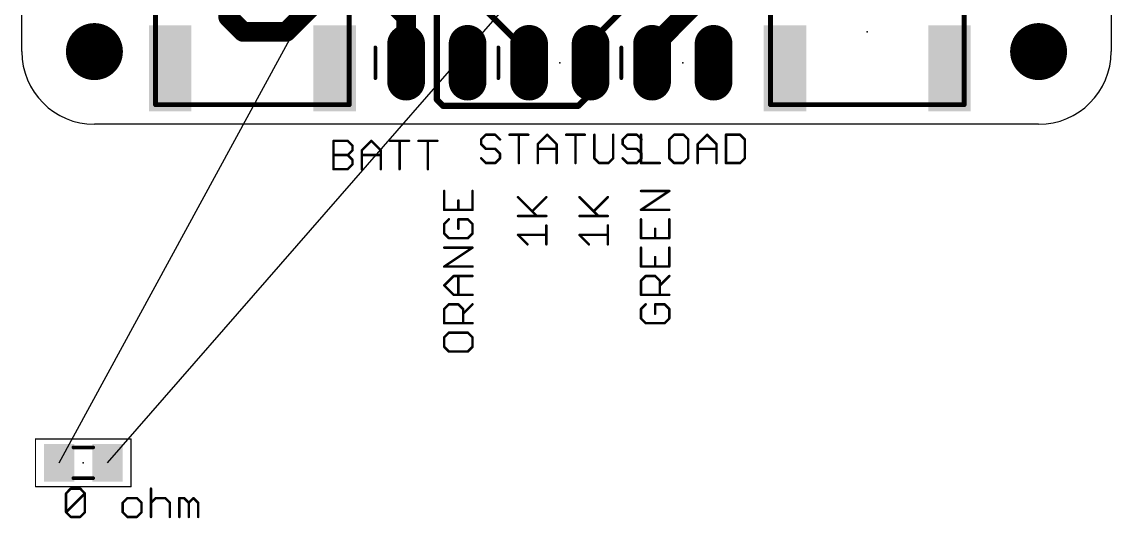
# Model space of a CAD drawing. Extents: x 0 to 46.4, y -16.3 to 38.5.
# Drawn here: x 0 to 45, y -16.26 to 4.23 of the extents above; entities that cross this region are included whole.
import ezdxf

# ---------------------------------------------------------------- set-up
doc = ezdxf.new("R2010")
doc.units = 0
for name, color, linetype in [('1', 12, 'CONTINUOUS'), ('17', 110, 'CONTINUOUS'), ('19', 53, 'CONTINUOUS'), ('20', 53, 'CONTINUOUS'), ('21', 40, 'CONTINUOUS'), ('23', 53, 'CONTINUOUS'), ('27', 253, 'CONTINUOUS'), ('29', 253, 'CONTINUOUS'), ('39', 12, 'CONTINUOUS'), ('51', 253, 'CONTINUOUS')]:
    doc.layers.add(name, color=color, linetype=linetype)

# ---------------------------------------------------------------- blocks, each defined once
blk = doc.blocks.new('RECT')
blk.add_solid([(-0.5, -0.5), (0.5, -0.5), (-0.5, 0.5), (0.5, 0.5)])
blk = doc.blocks.new('LONGP100')
at = {"const_width": 1}
blk.add_lwpolyline([(-0.5, 0), (0.5, 0)], dxfattribs=at)
at = {"const_width": 0.5}
for points in [[(-0.5, 0.25, 1), (-0.5, -0.25)], [(0.5, -0.25, 1), (0.5, 0.25)]]:
    blk.add_lwpolyline(points, format="xyb", dxfattribs=at)
blk = doc.blocks.new('ROUNDP')
at = {"const_width": 0.5}
blk.add_lwpolyline([(0, -0.25, 1), (0, 0.25, 1), (0, -0.25)], format="xyb", dxfattribs=at)

msp = doc.modelspace()

# ---------------------------------------------------------------- linework, layer by layer
at = {"layer": '1'}
for points, const_width in [([(8.525, 4.429), (8.525, 7.51)], 0.8128), ([(26.035, 3.175), (30.48, 7.62)], 0.8128), ([(23.495, 3.395), (26.035, 5.935)], 0.254), ([(10.922, 3.81), (12.192, 5.08)], 0.8128), ([(15.24, 5.08), (15.875, 4.445)], 0.8128), ([(17.145, 1.016), (17.145, 5.334)], 0.254), ([(18.542, 5.334), (20.955, 2.921)], 0.254), ([(8.525, 4.429), (9.144, 3.81)], 0.8128), ([(15.875, 4.445), (15.875, 2.54)], 0.8128), ([(9.144, 3.81), (10.922, 3.81)], 0.8128), ([(23.495, 2.54), (23.495, 3.395)], 0.254), ([(26.035, 2.54), (26.035, 3.175)], 0.8128), ([(20.955, 2.921), (20.955, 2.54)], 0.254), ([(23.495, 1.27), (23.495, 2.54)], 0.254), ([(22.987, 0.762), (23.495, 1.27)], 0.254), ([(17.145, 1.016), (17.399, 0.762)], 0.254), ([(17.399, 0.762), (22.987, 0.762)], 0.254)]:
    msp.add_lwpolyline(points, dxfattribs=dict(at, const_width=const_width))
for points, const_width in [([(8.6687, 4.5727, 1), (8.3813, 4.2853)], 0.4064), ([(8.3218, 4.429, 1), (8.7282, 4.429)], 0.4064), ([(15.7313, 4.3013, 1), (16.0187, 4.5887)], 0.4064), ([(9.144, 4.0132, 1), (9.144, 3.6068)], 0.4064), ([(9.0003, 3.6663, 1), (9.2877, 3.9537)], 0.4064), ([(10.7783, 3.9537, 1), (11.0657, 3.6663)], 0.4064), ([(10.922, 3.6068, 1), (10.922, 4.0132)], 0.4064), ([(23.5585, 3.395, 1), (23.4315, 3.395)], 0.127), ([(23.4501, 3.4399, 1), (23.5399, 3.3501)], 0.127), ([(26.2382, 3.175, 1), (25.8318, 3.175)], 0.4064), ([(25.8913, 3.3187, 1), (26.1787, 3.0313)], 0.4064), ([(15.6718, 2.54, 1), (16.0782, 2.54)], 0.4064), ([(21.0185, 2.921, 1), (20.8915, 2.921)], 0.127), ([(20.9101, 2.8761, 1), (20.9999, 2.9659)], 0.127), ([(25.8318, 2.54, 1), (26.2382, 2.54)], 0.4064), ([(20.8915, 2.54, 1), (21.0185, 2.54)], 0.127), ([(23.5585, 2.54, 1), (23.4315, 2.54)], 0.127), ([(23.4315, 2.54, 1), (23.5585, 2.54)], 0.127), ([(23.5399, 1.2251, 1), (23.4501, 1.3149)], 0.127), ([(17.1899, 1.0609, 1), (17.1001, 0.9711)], 0.127), ([(17.0815, 1.016, 1), (17.2085, 1.016)], 0.127), ([(23.4315, 1.27, 1), (23.5585, 1.27)], 0.127), ([(17.399, 0.8255, 1), (17.399, 0.6985)], 0.127), ([(17.3541, 0.7171, 1), (17.4439, 0.8069)], 0.127), ([(22.9421, 0.8069, 1), (23.0319, 0.7171)], 0.127), ([(22.987, 0.6985, 1), (22.987, 0.8255)], 0.127)]:
    msp.add_lwpolyline(points, format="xyb", dxfattribs=dict(at, const_width=const_width))
at = {"layer": '19'}
for p, q in [((1.54, -13.97), (23.876, 26.996)), ((3.54, -13.97), (20.955, 5.985))]:
    msp.add_line(p, q, dxfattribs=at)
at = {"layer": '20'}
for p, q in [((0, 3), (0, 35)), ((45, 35), (45, 3)), ((42, 0), (3, 0))]:
    msp.add_line(p, q, dxfattribs=at)
for centre in [(3, 3), (42, 3)]:
    msp.add_circle(centre, 1.1, dxfattribs=at)
for centre, start, end in [((3, 3), 180, 270), ((42, 3), 270, 0)]:
    msp.add_arc(centre, 3, start, end, dxfattribs=at)
at = {"layer": '21', "const_width": 0.127}
for points in [[(11.775, 0.81), (7.275, 0.81)], [(37.175, 0.81), (32.675, 0.81)]]:
    msp.add_lwpolyline(points, dxfattribs=at)
at = {"layer": '21', "const_width": 0.0635}
for points in [[(7.275, 0.8417, 1), (7.275, 0.7783)], [(11.775, 0.7783, 1), (11.775, 0.8417)], [(32.675, 0.8417, 1), (32.675, 0.7783)], [(37.175, 0.7783, 1), (37.175, 0.8417)]]:
    msp.add_lwpolyline(points, format="xyb", dxfattribs=at)
at = {"layer": '23'}
for p in [(9.525, 3.81), (34.925, 3.81), (17.145, 2.54), (22.225, 2.54), (27.305, 2.54), (2.54, -13.97)]:
    msp.add_point(p, dxfattribs=at)
at = {"layer": '27', "const_width": 0.1016}
for points in [[(19.1687, -0.4308), (18.9738, -0.6257)], [(19.5585, -0.4308), (19.1687, -0.4308)], [(19.7534, -0.6257), (19.5585, -0.4308)], [(20.1432, -0.4308), (20.9228, -0.4308)], [(20.533, -1.6002), (20.533, -0.4308)], [(21.3126, -0.8206), (21.7024, -0.4308)], [(21.7024, -0.4308), (22.0922, -0.8206)], [(22.482, -0.4308), (23.2616, -0.4308)], [(22.8718, -1.6002), (22.8718, -0.4308)], [(23.6514, -0.4308), (23.6514, -1.4053)], [(24.431, -1.4053), (24.431, -0.4308)], [(25.0157, -0.4308), (24.8208, -0.6257)], [(25.4055, -0.4308), (25.0157, -0.4308)], [(25.6004, -0.6257), (25.4055, -0.4308)], [(25.5778, -0.4308), (25.5778, -1.6002)], [(26.9421, -0.4308), (26.7472, -0.6257)], [(27.3319, -0.4308), (26.9421, -0.4308)], [(27.5268, -0.6257), (27.3319, -0.4308)], [(27.9166, -0.8206), (28.3064, -0.4308)], [(28.3064, -0.4308), (28.6962, -0.8206)], [(29.086, -0.4308), (29.086, -1.6002)], [(29.6707, -0.4308), (29.086, -0.4308)], [(29.8656, -0.6257), (29.6707, -0.4308)], [(12.8778, -1.8542), (12.8778, -0.6848)], [(12.8778, -0.6848), (13.4625, -0.6848)], [(13.4625, -0.6848), (13.6574, -0.8797)], [(13.6574, -0.8797), (13.6574, -1.0746)], [(14.0472, -1.0746), (14.437, -0.6848)], [(14.437, -0.6848), (14.8268, -1.0746)], [(15.2166, -0.6848), (15.9962, -0.6848)], [(15.6064, -1.8542), (15.6064, -0.6848)], [(16.386, -0.6848), (17.1656, -0.6848)], [(16.7758, -1.8542), (16.7758, -0.6848)], [(18.9738, -0.6257), (18.9738, -0.8206)], [(18.9738, -0.8206), (19.1687, -1.0155)], [(21.3126, -1.6002), (21.3126, -0.8206)], [(22.0922, -0.8206), (22.0922, -1.6002)], [(24.8208, -0.6257), (24.8208, -0.8206)], [(24.8208, -0.8206), (25.0157, -1.0155)], [(26.7472, -0.6257), (26.7472, -1.4053)], [(27.5268, -1.4053), (27.5268, -0.6257)], [(27.9166, -1.6002), (27.9166, -0.8206)], [(28.6962, -0.8206), (28.6962, -1.6002)], [(29.8656, -1.4053), (29.8656, -0.6257)], [(12.8778, -1.2695), (13.4625, -1.2695)], [(13.6574, -1.0746), (13.4625, -1.2695)], [(13.4625, -1.2695), (13.6574, -1.4644)], [(14.0472, -1.8542), (14.0472, -1.0746)], [(14.0472, -1.2695), (14.8268, -1.2695)], [(14.8268, -1.0746), (14.8268, -1.8542)], [(19.1687, -1.0155), (19.5585, -1.0155)], [(19.5585, -1.0155), (19.7534, -1.2104)], [(19.7534, -1.2104), (19.7534, -1.4053)], [(21.3126, -1.0155), (22.0922, -1.0155)], [(25.0157, -1.0155), (25.4055, -1.0155)], [(25.4055, -1.0155), (25.6004, -1.2104)], [(25.6004, -1.2104), (25.6004, -1.4053)], [(27.9166, -1.0155), (28.6962, -1.0155)], [(13.6574, -1.6593), (13.4625, -1.8542)], [(13.6574, -1.4644), (13.6574, -1.6593)], [(19.1687, -1.6002), (18.9738, -1.4053)], [(19.5585, -1.6002), (19.1687, -1.6002)], [(19.7534, -1.4053), (19.5585, -1.6002)], [(23.6514, -1.4053), (23.8463, -1.6002)], [(23.8463, -1.6002), (24.2361, -1.6002)], [(24.2361, -1.6002), (24.431, -1.4053)], [(25.0157, -1.6002), (24.8208, -1.4053)], [(25.4055, -1.6002), (25.0157, -1.6002)], [(25.6004, -1.4053), (25.4055, -1.6002)], [(25.5778, -1.6002), (26.3574, -1.6002)], [(26.7472, -1.4053), (26.9421, -1.6002)], [(26.9421, -1.6002), (27.3319, -1.6002)], [(27.3319, -1.6002), (27.5268, -1.4053)], [(29.086, -1.6002), (29.6707, -1.6002)], [(29.6707, -1.6002), (29.8656, -1.4053)], [(13.4625, -1.8542), (12.8778, -1.8542)], [(17.4488, -2.752), (17.4488, -3.5316)], [(18.0335, -3.5316), (18.0335, -3.1418)], [(18.6182, -3.5316), (18.6182, -2.752)], [(21.2764, -3.7856), (20.4968, -3.006)], [(21.0815, -3.5907), (21.6662, -3.006)], [(23.8164, -3.7856), (23.0368, -3.006)], [(23.6215, -3.5907), (24.2062, -3.006)], [(25.5768, -3.5316), (26.7462, -2.752)], [(26.7462, -2.752), (25.5768, -2.752)], [(17.4488, -3.5316), (18.6182, -3.5316)], [(26.7462, -3.5316), (25.5768, -3.5316)], [(17.6437, -3.9214), (17.4488, -4.1163)], [(18.4233, -3.9214), (18.0335, -3.9214)], [(18.0335, -3.9214), (18.0335, -4.3112)], [(18.6182, -4.1163), (18.4233, -3.9214)], [(20.4968, -3.7856), (21.6662, -3.7856)], [(23.0368, -3.7856), (24.2062, -3.7856)], [(25.5768, -3.9214), (25.5768, -4.701)], [(26.7462, -4.701), (26.7462, -3.9214)], [(17.4488, -4.1163), (17.4488, -4.5061)], [(17.4488, -4.5061), (17.6437, -4.701)], [(18.4233, -4.701), (18.6182, -4.5061)], [(18.6182, -4.5061), (18.6182, -4.1163)], [(21.6662, -4.955), (21.6662, -4.1754)], [(24.2062, -4.955), (24.2062, -4.1754)], [(26.1615, -4.701), (26.1615, -4.3112)], [(17.6437, -4.701), (18.4233, -4.701)], [(20.8866, -4.955), (20.4968, -4.5652)], [(20.4968, -4.5652), (21.6662, -4.5652)], [(23.4266, -4.955), (23.0368, -4.5652)], [(23.0368, -4.5652), (24.2062, -4.5652)], [(25.5768, -4.701), (26.7462, -4.701)], [(17.4488, -5.8704), (18.6182, -5.0908)], [(18.6182, -5.0908), (17.4488, -5.0908)], [(25.5768, -5.0908), (25.5768, -5.8704)], [(26.7462, -5.8704), (26.7462, -5.0908)], [(18.6182, -5.8704), (17.4488, -5.8704)], [(25.5768, -5.8704), (26.7462, -5.8704)], [(26.1615, -5.8704), (26.1615, -5.4806)], [(17.4488, -6.65), (17.8386, -6.2602)], [(17.8386, -6.2602), (18.6182, -6.2602)], [(18.0335, -7.0398), (18.0335, -6.2602)], [(25.5768, -6.4551), (25.7717, -6.2602)], [(25.7717, -6.2602), (26.1615, -6.2602)], [(26.1615, -6.2602), (26.3564, -6.4551)], [(26.3564, -6.65), (26.7462, -6.2602)], [(17.8386, -7.0398), (17.4488, -6.65)], [(25.5768, -7.0398), (25.5768, -6.4551)], [(26.3564, -6.4551), (26.3564, -7.0398)], [(18.6182, -7.0398), (17.8386, -7.0398)], [(26.7462, -7.0398), (25.5768, -7.0398)], [(17.4488, -7.6245), (17.6437, -7.4296)], [(17.4488, -8.2092), (17.4488, -7.6245)], [(17.6437, -7.4296), (18.0335, -7.4296)], [(18.0335, -7.4296), (18.2284, -7.6245)], [(18.2284, -7.8194), (18.6182, -7.4296)], [(18.2284, -7.6245), (18.2284, -8.2092)], [(25.7717, -7.4296), (25.5768, -7.6245)], [(25.5768, -7.6245), (25.5768, -8.0143)], [(26.5513, -7.4296), (26.1615, -7.4296)], [(26.1615, -7.4296), (26.1615, -7.8194)], [(26.7462, -7.6245), (26.5513, -7.4296)], [(26.7462, -8.0143), (26.7462, -7.6245)], [(25.5768, -8.0143), (25.7717, -8.2092)], [(26.5513, -8.2092), (26.7462, -8.0143)], [(18.6182, -8.2092), (17.4488, -8.2092)], [(17.6437, -8.599), (17.4488, -8.7939)], [(18.4233, -8.599), (17.6437, -8.599)], [(18.6182, -8.7939), (18.4233, -8.599)], [(25.7717, -8.2092), (26.5513, -8.2092)], [(17.4488, -8.7939), (17.4488, -9.1837)], [(18.6182, -9.1837), (18.6182, -8.7939)], [(17.4488, -9.1837), (17.6437, -9.3786)], [(17.6437, -9.3786), (18.4233, -9.3786)], [(18.4233, -9.3786), (18.6182, -9.1837)], [(1.8288, -15.2307), (2.0237, -15.0358)], [(1.8288, -16.0103), (1.8288, -15.2307)], [(1.8288, -16.0103), (2.6084, -15.2307)], [(2.0237, -15.0358), (2.4135, -15.0358)], [(2.4135, -15.0358), (2.6084, -15.2307)], [(2.6084, -15.2307), (2.6084, -16.0103)], [(5.337, -15.0358), (5.337, -16.2052)], [(4.3625, -15.4256), (4.1676, -15.6205)], [(4.1676, -15.6205), (4.1676, -16.0103)], [(4.7523, -15.4256), (4.3625, -15.4256)], [(4.9472, -15.6205), (4.7523, -15.4256)], [(4.9472, -16.0103), (4.9472, -15.6205)], [(5.337, -15.6205), (5.5319, -15.4256)], [(5.5319, -15.4256), (5.9217, -15.4256)], [(5.9217, -15.4256), (6.1166, -15.6205)], [(6.1166, -15.6205), (6.1166, -16.2052)], [(6.5064, -16.2052), (6.5064, -15.4256)], [(6.5064, -15.4256), (6.7013, -15.4256)], [(6.7013, -15.4256), (6.8962, -15.6205)], [(6.8962, -15.6205), (7.0911, -15.4256)], [(6.8962, -15.6205), (6.8962, -16.2052)], [(7.0911, -15.4256), (7.286, -15.6205)], [(7.286, -15.6205), (7.286, -16.2052)], [(2.0237, -16.2052), (1.8288, -16.0103)], [(2.4135, -16.2052), (2.0237, -16.2052)], [(2.6084, -16.0103), (2.4135, -16.2052)], [(4.1676, -16.0103), (4.3625, -16.2052)], [(4.3625, -16.2052), (4.7523, -16.2052)], [(4.7523, -16.2052), (4.9472, -16.0103)]]:
    msp.add_lwpolyline(points, dxfattribs=at)
at = {"layer": '27', "const_width": 0.0508}
for points in [[(19.1687, -0.4054, 1), (19.1687, -0.4562)], [(19.1867, -0.4488, 1), (19.1507, -0.4128)], [(19.5765, -0.4128, 1), (19.5405, -0.4488)], [(19.5585, -0.4562, 1), (19.5585, -0.4054)], [(20.1432, -0.4054, 1), (20.1432, -0.4562)], [(20.5584, -0.4308, 1), (20.5076, -0.4308)], [(20.9228, -0.4562, 1), (20.9228, -0.4054)], [(21.7204, -0.4128, 1), (21.6844, -0.4488)], [(21.7204, -0.4488, 1), (21.6844, -0.4128)], [(22.482, -0.4054, 1), (22.482, -0.4562)], [(22.8972, -0.4308, 1), (22.8464, -0.4308)], [(23.2616, -0.4562, 1), (23.2616, -0.4054)], [(23.6768, -0.4308, 1), (23.626, -0.4308)], [(24.4564, -0.4308, 1), (24.4056, -0.4308)], [(25.0157, -0.4054, 1), (25.0157, -0.4562)], [(25.0336, -0.4488, 1), (24.9977, -0.4128)], [(25.4234, -0.4128, 1), (25.3875, -0.4488)], [(25.4055, -0.4562, 1), (25.4055, -0.4054)], [(25.6032, -0.4308, 1), (25.5524, -0.4308)], [(26.9421, -0.4054, 1), (26.9421, -0.4562)], [(26.9601, -0.4488, 1), (26.9241, -0.4128)], [(27.3499, -0.4128, 1), (27.3139, -0.4488)], [(27.3319, -0.4562, 1), (27.3319, -0.4054)], [(28.3244, -0.4128, 1), (28.2884, -0.4488)], [(28.3244, -0.4488, 1), (28.2884, -0.4128)], [(29.1114, -0.4308, 1), (29.0606, -0.4308)], [(29.086, -0.4054, 1), (29.086, -0.4562)], [(29.6886, -0.4128, 1), (29.6527, -0.4488)], [(29.6707, -0.4562, 1), (29.6707, -0.4054)], [(12.9032, -0.6848, 1), (12.8524, -0.6848)], [(12.8778, -0.6594, 1), (12.8778, -0.7102)], [(13.4805, -0.6668, 1), (13.4445, -0.7028)], [(13.4625, -0.7102, 1), (13.4625, -0.6594)], [(13.6828, -0.8797, 1), (13.632, -0.8797)], [(13.6394, -0.8977, 1), (13.6754, -0.8617)], [(14.455, -0.6668, 1), (14.419, -0.7028)], [(14.455, -0.7028, 1), (14.419, -0.6668)], [(15.2166, -0.6594, 1), (15.2166, -0.7102)], [(15.6318, -0.6848, 1), (15.581, -0.6848)], [(15.9962, -0.7102, 1), (15.9962, -0.6594)], [(16.386, -0.6594, 1), (16.386, -0.7102)], [(16.8012, -0.6848, 1), (16.7504, -0.6848)], [(17.1656, -0.7102, 1), (17.1656, -0.6594)], [(18.9558, -0.6077, 1), (18.9918, -0.6437)], [(18.9918, -0.8026, 1), (18.9558, -0.8386)], [(18.9992, -0.6257, 1), (18.9484, -0.6257)], [(18.9484, -0.8206, 1), (18.9992, -0.8206)], [(19.7354, -0.6437, 1), (19.7714, -0.6077)], [(21.2946, -0.8026, 1), (21.3306, -0.8386)], [(21.338, -0.8206, 1), (21.2872, -0.8206)], [(22.1176, -0.8206, 1), (22.0668, -0.8206)], [(22.0742, -0.8386, 1), (22.1102, -0.8026)], [(24.8028, -0.6077, 1), (24.8387, -0.6437)], [(24.8387, -0.8026, 1), (24.8028, -0.8386)], [(24.8462, -0.6257, 1), (24.7954, -0.6257)], [(24.7954, -0.8206, 1), (24.8462, -0.8206)], [(25.5824, -0.6437, 1), (25.6183, -0.6077)], [(26.7292, -0.6077, 1), (26.7652, -0.6437)], [(26.7726, -0.6257, 1), (26.7218, -0.6257)], [(27.5522, -0.6257, 1), (27.5014, -0.6257)], [(27.5088, -0.6437, 1), (27.5448, -0.6077)], [(27.8986, -0.8026, 1), (27.9346, -0.8386)], [(27.942, -0.8206, 1), (27.8912, -0.8206)], [(28.7216, -0.8206, 1), (28.6708, -0.8206)], [(28.6782, -0.8386, 1), (28.7142, -0.8026)], [(29.891, -0.6257, 1), (29.8402, -0.6257)], [(29.8476, -0.6437, 1), (29.8835, -0.6077)], [(12.8778, -1.2441, 1), (12.8778, -1.2949)], [(13.4805, -1.2515, 1), (13.4445, -1.2875)], [(13.4445, -1.2515, 1), (13.4805, -1.2875)], [(13.4625, -1.2949, 1), (13.4625, -1.2441)], [(13.632, -1.0746, 1), (13.6828, -1.0746)], [(13.6754, -1.0926, 1), (13.6394, -1.0566)], [(14.0292, -1.0566, 1), (14.0652, -1.0926)], [(14.0726, -1.0746, 1), (14.0218, -1.0746)], [(14.0472, -1.2441, 1), (14.0472, -1.2949)], [(14.8522, -1.0746, 1), (14.8014, -1.0746)], [(14.8088, -1.0926, 1), (14.8448, -1.0566)], [(14.8268, -1.2949, 1), (14.8268, -1.2441)], [(19.1687, -0.9901, 1), (19.1687, -1.0409)], [(19.1507, -1.0335, 1), (19.1867, -0.9975)], [(19.5765, -0.9975, 1), (19.5405, -1.0335)], [(19.5585, -1.0409, 1), (19.5585, -0.9901)], [(19.7788, -1.2104, 1), (19.728, -1.2104)], [(19.7354, -1.2284, 1), (19.7714, -1.1924)], [(21.3126, -0.9901, 1), (21.3126, -1.0409)], [(22.0922, -1.0409, 1), (22.0922, -0.9901)], [(25.0157, -0.9901, 1), (25.0157, -1.0409)], [(24.9977, -1.0335, 1), (25.0336, -0.9975)], [(25.4234, -0.9975, 1), (25.3875, -1.0335)], [(25.4055, -1.0409, 1), (25.4055, -0.9901)], [(25.6258, -1.2104, 1), (25.575, -1.2104)], [(25.5824, -1.2284, 1), (25.6183, -1.1924)], [(27.9166, -0.9901, 1), (27.9166, -1.0409)], [(28.6962, -1.0409, 1), (28.6962, -0.9901)], [(13.6828, -1.4644, 1), (13.632, -1.4644)], [(13.632, -1.6593, 1), (13.6828, -1.6593)], [(13.6394, -1.4824, 1), (13.6754, -1.4464)], [(13.6754, -1.6773, 1), (13.6394, -1.6413)], [(18.9918, -1.3873, 1), (18.9558, -1.4233)], [(19.1687, -1.5748, 1), (19.1687, -1.6256)], [(19.1507, -1.6182, 1), (19.1867, -1.5822)], [(19.5405, -1.5822, 1), (19.5765, -1.6182)], [(19.5585, -1.6256, 1), (19.5585, -1.5748)], [(19.728, -1.4053, 1), (19.7788, -1.4053)], [(19.7714, -1.4233, 1), (19.7354, -1.3873)], [(20.5076, -1.6002, 1), (20.5584, -1.6002)], [(21.2872, -1.6002, 1), (21.338, -1.6002)], [(22.0668, -1.6002, 1), (22.1176, -1.6002)], [(22.8464, -1.6002, 1), (22.8972, -1.6002)], [(23.6693, -1.3873, 1), (23.6334, -1.4233)], [(23.626, -1.4053, 1), (23.6768, -1.4053)], [(23.8463, -1.5748, 1), (23.8463, -1.6256)], [(23.8283, -1.6182, 1), (23.8642, -1.5822)], [(24.2181, -1.5822, 1), (24.254, -1.6182)], [(24.2361, -1.6256, 1), (24.2361, -1.5748)], [(24.4056, -1.4053, 1), (24.4564, -1.4053)], [(24.4489, -1.4233, 1), (24.413, -1.3873)], [(24.8387, -1.3873, 1), (24.8028, -1.4233)], [(25.0157, -1.5748, 1), (25.0157, -1.6256)], [(24.9977, -1.6182, 1), (25.0336, -1.5822)], [(25.3875, -1.5822, 1), (25.4234, -1.6182)], [(25.4055, -1.6256, 1), (25.4055, -1.5748)], [(25.5778, -1.5748, 1), (25.5778, -1.6256)], [(25.5524, -1.6002, 1), (25.6032, -1.6002)], [(25.575, -1.4053, 1), (25.6258, -1.4053)], [(25.6183, -1.4233, 1), (25.5824, -1.3873)], [(26.3574, -1.6256, 1), (26.3574, -1.5748)], [(26.7652, -1.3873, 1), (26.7292, -1.4233)], [(26.7218, -1.4053, 1), (26.7726, -1.4053)], [(26.9421, -1.5748, 1), (26.9421, -1.6256)], [(26.9241, -1.6182, 1), (26.9601, -1.5822)], [(27.3139, -1.5822, 1), (27.3499, -1.6182)], [(27.3319, -1.6256, 1), (27.3319, -1.5748)], [(27.5014, -1.4053, 1), (27.5522, -1.4053)], [(27.5448, -1.4233, 1), (27.5088, -1.3873)], [(27.8912, -1.6002, 1), (27.942, -1.6002)], [(28.6708, -1.6002, 1), (28.7216, -1.6002)], [(29.086, -1.5748, 1), (29.086, -1.6256)], [(29.0606, -1.6002, 1), (29.1114, -1.6002)], [(29.6527, -1.5822, 1), (29.6886, -1.6182)], [(29.6707, -1.6256, 1), (29.6707, -1.5748)], [(29.8402, -1.4053, 1), (29.891, -1.4053)], [(29.8835, -1.4233, 1), (29.8476, -1.3873)], [(12.8778, -1.8288, 1), (12.8778, -1.8796)], [(12.8524, -1.8542, 1), (12.9032, -1.8542)], [(13.4445, -1.8362, 1), (13.4805, -1.8722)], [(13.4625, -1.8796, 1), (13.4625, -1.8288)], [(14.0218, -1.8542, 1), (14.0726, -1.8542)], [(14.8014, -1.8542, 1), (14.8522, -1.8542)], [(15.581, -1.8542, 1), (15.6318, -1.8542)], [(16.7504, -1.8542, 1), (16.8012, -1.8542)], [(17.4742, -2.752, 1), (17.4234, -2.752)], [(18.0589, -3.1418, 1), (18.0081, -3.1418)], [(18.6436, -2.752, 1), (18.5928, -2.752)], [(20.5148, -2.988, 1), (20.4788, -3.024)], [(21.6842, -3.024, 1), (21.6482, -2.988)], [(23.0548, -2.988, 1), (23.0188, -3.024)], [(24.2242, -3.024, 1), (24.1882, -2.988)], [(25.5768, -2.7266, 1), (25.5768, -2.7774)], [(26.7603, -2.7731, 1), (26.7321, -2.7309)], [(26.7462, -2.7774, 1), (26.7462, -2.7266)], [(17.4488, -3.5062, 1), (17.4488, -3.557)], [(17.4234, -3.5316, 1), (17.4742, -3.5316)], [(18.0081, -3.5316, 1), (18.0589, -3.5316)], [(18.5928, -3.5316, 1), (18.6436, -3.5316)], [(18.6182, -3.557, 1), (18.6182, -3.5062)], [(21.0635, -3.5727, 1), (21.0995, -3.6087)], [(23.6035, -3.5727, 1), (23.6395, -3.6087)], [(25.5768, -3.5062, 1), (25.5768, -3.557)], [(25.5627, -3.5105, 1), (25.5909, -3.5527)], [(26.7462, -3.557, 1), (26.7462, -3.5062)], [(17.6617, -3.9394, 1), (17.6257, -3.9035)], [(18.0335, -3.896, 1), (18.0335, -3.9468)], [(18.0589, -3.9214, 1), (18.0081, -3.9214)], [(18.4413, -3.9035, 1), (18.4053, -3.9394)], [(18.4233, -3.9468, 1), (18.4233, -3.896)], [(20.4968, -3.7602, 1), (20.4968, -3.811)], [(21.2584, -3.8036, 1), (21.2944, -3.7676)], [(21.6662, -3.811, 1), (21.6662, -3.7602)], [(23.0368, -3.7602, 1), (23.0368, -3.811)], [(23.7984, -3.8036, 1), (23.8344, -3.7676)], [(24.2062, -3.811, 1), (24.2062, -3.7602)], [(25.6022, -3.9214, 1), (25.5514, -3.9214)], [(26.7716, -3.9214, 1), (26.7208, -3.9214)], [(17.4742, -4.1163, 1), (17.4234, -4.1163)], [(17.4308, -4.0984, 1), (17.4668, -4.1343)], [(17.4668, -4.4882, 1), (17.4308, -4.5241)], [(17.4234, -4.5061, 1), (17.4742, -4.5061)], [(18.0081, -4.3112, 1), (18.0589, -4.3112)], [(18.6436, -4.1163, 1), (18.5928, -4.1163)], [(18.5928, -4.5061, 1), (18.6436, -4.5061)], [(18.6002, -4.1343, 1), (18.6362, -4.0984)], [(18.6362, -4.5241, 1), (18.6002, -4.4882)], [(21.6916, -4.1754, 1), (21.6408, -4.1754)], [(24.2316, -4.1754, 1), (24.1808, -4.1754)], [(26.1869, -4.3112, 1), (26.1361, -4.3112)], [(17.6437, -4.6756, 1), (17.6437, -4.7264)], [(17.6257, -4.719, 1), (17.6617, -4.683)], [(18.4053, -4.683, 1), (18.4413, -4.719)], [(18.4233, -4.7264, 1), (18.4233, -4.6756)], [(20.5148, -4.5472, 1), (20.4788, -4.5832)], [(20.4968, -4.5398, 1), (20.4968, -4.5906)], [(20.8686, -4.973, 1), (20.9046, -4.937)], [(21.6408, -4.955, 1), (21.6916, -4.955)], [(21.6662, -4.5906, 1), (21.6662, -4.5398)], [(23.0548, -4.5472, 1), (23.0188, -4.5832)], [(23.0368, -4.5398, 1), (23.0368, -4.5906)], [(23.4086, -4.973, 1), (23.4446, -4.937)], [(24.1808, -4.955, 1), (24.2316, -4.955)], [(24.2062, -4.5906, 1), (24.2062, -4.5398)], [(25.5768, -4.6756, 1), (25.5768, -4.7264)], [(25.5514, -4.701, 1), (25.6022, -4.701)], [(26.1361, -4.701, 1), (26.1869, -4.701)], [(26.7208, -4.701, 1), (26.7716, -4.701)], [(26.7462, -4.7264, 1), (26.7462, -4.6756)], [(17.4488, -5.0654, 1), (17.4488, -5.1162)], [(18.6323, -5.1119, 1), (18.6041, -5.0697)], [(18.6182, -5.1162, 1), (18.6182, -5.0654)], [(25.6022, -5.0908, 1), (25.5514, -5.0908)], [(26.7716, -5.0908, 1), (26.7208, -5.0908)], [(17.4488, -5.845, 1), (17.4488, -5.8958)], [(17.4347, -5.8493, 1), (17.4629, -5.8915)], [(18.6182, -5.8958, 1), (18.6182, -5.845)], [(25.5768, -5.845, 1), (25.5768, -5.8958)], [(25.5514, -5.8704, 1), (25.6022, -5.8704)], [(26.1869, -5.4806, 1), (26.1361, -5.4806)], [(26.1361, -5.8704, 1), (26.1869, -5.8704)], [(26.7208, -5.8704, 1), (26.7716, -5.8704)], [(26.7462, -5.8958, 1), (26.7462, -5.845)], [(17.8386, -6.2348, 1), (17.8386, -6.2856)], [(17.8566, -6.2782, 1), (17.8206, -6.2422)], [(18.0589, -6.2602, 1), (18.0081, -6.2602)], [(18.6182, -6.2856, 1), (18.6182, -6.2348)], [(25.7717, -6.2348, 1), (25.7717, -6.2856)], [(25.7897, -6.2782, 1), (25.7537, -6.2422)], [(26.1795, -6.2422, 1), (26.1435, -6.2782)], [(26.1615, -6.2856, 1), (26.1615, -6.2348)], [(26.7642, -6.2782, 1), (26.7282, -6.2422)], [(17.4668, -6.632, 1), (17.4308, -6.668)], [(17.4308, -6.632, 1), (17.4668, -6.668)], [(25.5588, -6.4371, 1), (25.5948, -6.4731)], [(25.6022, -6.4551, 1), (25.5514, -6.4551)], [(26.3384, -6.632, 1), (26.3744, -6.668)], [(26.3818, -6.4551, 1), (26.331, -6.4551)], [(26.3384, -6.4731, 1), (26.3744, -6.4371)], [(17.8386, -7.0144, 1), (17.8386, -7.0652)], [(17.8206, -7.0578, 1), (17.8566, -7.0218)], [(18.0081, -7.0398, 1), (18.0589, -7.0398)], [(18.6182, -7.0652, 1), (18.6182, -7.0144)], [(25.5768, -7.0144, 1), (25.5768, -7.0652)], [(25.5514, -7.0398, 1), (25.6022, -7.0398)], [(26.331, -7.0398, 1), (26.3818, -7.0398)], [(26.7462, -7.0652, 1), (26.7462, -7.0144)], [(17.4308, -7.6065, 1), (17.4668, -7.6425)], [(17.4742, -7.6245, 1), (17.4234, -7.6245)], [(17.6437, -7.4042, 1), (17.6437, -7.455)], [(17.6617, -7.4476, 1), (17.6257, -7.4116)], [(18.0515, -7.4116, 1), (18.0155, -7.4476)], [(18.0335, -7.455, 1), (18.0335, -7.4042)], [(18.2538, -7.6245, 1), (18.203, -7.6245)], [(18.2104, -7.6425, 1), (18.2464, -7.6065)], [(18.6362, -7.4476, 1), (18.6002, -7.4116)], [(25.5588, -7.6065, 1), (25.5948, -7.6425)], [(25.6022, -7.6245, 1), (25.5514, -7.6245)], [(25.7897, -7.4476, 1), (25.7537, -7.4116)], [(26.1615, -7.4042, 1), (26.1615, -7.455)], [(26.1869, -7.4296, 1), (26.1361, -7.4296)], [(26.5693, -7.4116, 1), (26.5333, -7.4476)], [(26.5513, -7.455, 1), (26.5513, -7.4042)], [(26.7716, -7.6245, 1), (26.7208, -7.6245)], [(26.7282, -7.6425, 1), (26.7642, -7.6065)], [(18.2104, -7.8014, 1), (18.2464, -7.8374)], [(25.5948, -7.9963, 1), (25.5588, -8.0323)], [(25.5514, -8.0143, 1), (25.6022, -8.0143)], [(26.1361, -7.8194, 1), (26.1869, -7.8194)], [(26.7208, -8.0143, 1), (26.7716, -8.0143)], [(26.7642, -8.0323, 1), (26.7282, -7.9963)], [(17.4488, -8.1838, 1), (17.4488, -8.2346)], [(17.4234, -8.2092, 1), (17.4742, -8.2092)], [(17.6437, -8.5736, 1), (17.6437, -8.6244)], [(17.6617, -8.617, 1), (17.6257, -8.581)], [(18.203, -8.2092, 1), (18.2538, -8.2092)], [(18.4413, -8.581, 1), (18.4053, -8.617)], [(18.4233, -8.6244, 1), (18.4233, -8.5736)], [(18.6182, -8.2346, 1), (18.6182, -8.1838)], [(25.7717, -8.1838, 1), (25.7717, -8.2346)], [(25.7537, -8.2272, 1), (25.7897, -8.1912)], [(26.5333, -8.1912, 1), (26.5693, -8.2272)], [(26.5513, -8.2346, 1), (26.5513, -8.1838)], [(17.4308, -8.7759, 1), (17.4668, -8.8119)], [(17.4742, -8.7939, 1), (17.4234, -8.7939)], [(18.6436, -8.7939, 1), (18.5928, -8.7939)], [(18.6002, -8.8119, 1), (18.6362, -8.7759)], [(17.4668, -9.1657, 1), (17.4308, -9.2017)], [(17.4234, -9.1837, 1), (17.4742, -9.1837)], [(17.6437, -9.3532, 1), (17.6437, -9.404)], [(17.6257, -9.3966, 1), (17.6617, -9.3606)], [(18.4053, -9.3606, 1), (18.4413, -9.3966)], [(18.4233, -9.404, 1), (18.4233, -9.3532)], [(18.5928, -9.1837, 1), (18.6436, -9.1837)], [(18.6362, -9.2017, 1), (18.6002, -9.1657)], [(1.8108, -15.2127, 1), (1.8468, -15.2487)], [(1.8542, -15.2307, 1), (1.8034, -15.2307)], [(2.0237, -15.0104, 1), (2.0237, -15.0612)], [(2.0417, -15.0538, 1), (2.0057, -15.0178)], [(2.4315, -15.0178, 1), (2.3955, -15.0538)], [(2.4135, -15.0612, 1), (2.4135, -15.0104)], [(2.6338, -15.2307, 1), (2.583, -15.2307)], [(2.6264, -15.2487, 1), (2.5904, -15.2127)], [(2.5904, -15.2487, 1), (2.6264, -15.2127)], [(5.3624, -15.0358, 1), (5.3116, -15.0358)], [(4.1496, -15.6025, 1), (4.1856, -15.6385)], [(4.193, -15.6205, 1), (4.1422, -15.6205)], [(4.3625, -15.4002, 1), (4.3625, -15.451)], [(4.3805, -15.4436, 1), (4.3445, -15.4076)], [(4.7703, -15.4076, 1), (4.7343, -15.4436)], [(4.7523, -15.451, 1), (4.7523, -15.4002)], [(4.9726, -15.6205, 1), (4.9218, -15.6205)], [(4.9292, -15.6385, 1), (4.9652, -15.6025)], [(5.319, -15.6025, 1), (5.355, -15.6385)], [(5.5319, -15.4002, 1), (5.5319, -15.451)], [(5.5498, -15.4436, 1), (5.5139, -15.4076)], [(5.9396, -15.4076, 1), (5.9037, -15.4436)], [(5.9217, -15.451, 1), (5.9217, -15.4002)], [(6.142, -15.6205, 1), (6.0912, -15.6205)], [(6.0986, -15.6385, 1), (6.1345, -15.6025)], [(6.5318, -15.4256, 1), (6.481, -15.4256)], [(6.5064, -15.4002, 1), (6.5064, -15.451)], [(6.7192, -15.4076, 1), (6.6833, -15.4436)], [(6.7013, -15.451, 1), (6.7013, -15.4002)], [(6.8782, -15.6025, 1), (6.9141, -15.6385)], [(6.9216, -15.6205, 1), (6.8708, -15.6205)], [(6.8782, -15.6385, 1), (6.9141, -15.6025)], [(7.109, -15.4076, 1), (7.0731, -15.4436)], [(7.109, -15.4436, 1), (7.0731, -15.4076)], [(7.3114, -15.6205, 1), (7.2606, -15.6205)], [(7.268, -15.6385, 1), (7.3039, -15.6025)], [(1.8468, -15.9923, 1), (1.8108, -16.0283)], [(1.8108, -15.9923, 1), (1.8468, -16.0283)], [(1.8034, -16.0103, 1), (1.8542, -16.0103)], [(2.0237, -16.1798, 1), (2.0237, -16.2306)], [(2.0057, -16.2232, 1), (2.0417, -16.1872)], [(2.3955, -16.1872, 1), (2.4315, -16.2232)], [(2.4135, -16.2306, 1), (2.4135, -16.1798)], [(2.583, -16.0103, 1), (2.6338, -16.0103)], [(2.6264, -16.0283, 1), (2.5904, -15.9923)], [(4.1856, -15.9923, 1), (4.1496, -16.0283)], [(4.1422, -16.0103, 1), (4.193, -16.0103)], [(4.3625, -16.1798, 1), (4.3625, -16.2306)], [(4.3445, -16.2232, 1), (4.3805, -16.1872)], [(4.7343, -16.1872, 1), (4.7703, -16.2232)], [(4.7523, -16.2306, 1), (4.7523, -16.1798)], [(4.9218, -16.0103, 1), (4.9726, -16.0103)], [(4.9652, -16.0283, 1), (4.9292, -15.9923)], [(5.3116, -16.2052, 1), (5.3624, -16.2052)], [(6.0912, -16.2052, 1), (6.142, -16.2052)], [(6.481, -16.2052, 1), (6.5318, -16.2052)], [(6.8708, -16.2052, 1), (6.9216, -16.2052)], [(7.2606, -16.2052, 1), (7.3114, -16.2052)]]:
    msp.add_lwpolyline(points, format="xyb", dxfattribs=at)
at = {"layer": '29', "const_width": 1.1762}
for points in [[(3, 2.4119, 1), (3, 3.5881, 1), (3, 2.4119)], [(42, 2.4119, 1), (42, 3.5881, 1), (42, 2.4119)]]:
    msp.add_lwpolyline(points, format="xyb", dxfattribs=at)
at = {"layer": '39', "const_width": 0.0508}
for points in [[(0.567, -12.987), (4.513, -12.987)], [(0.567, -14.953), (0.567, -12.987)], [(4.513, -12.987), (4.513, -14.953)], [(4.513, -14.953), (0.567, -14.953)]]:
    msp.add_lwpolyline(points, dxfattribs=at)
at = {"layer": '39', "const_width": 0.0254}
for points in [[(0.567, -12.9743, 1), (0.567, -12.9997)], [(0.5797, -12.987, 1), (0.5543, -12.987)], [(4.5257, -12.987, 1), (4.5003, -12.987)], [(4.513, -12.9997, 1), (4.513, -12.9743)], [(0.567, -14.9403, 1), (0.567, -14.9657)], [(0.5543, -14.953, 1), (0.5797, -14.953)], [(4.5003, -14.953, 1), (4.5257, -14.953)], [(4.513, -14.9657, 1), (4.513, -14.9403)]]:
    msp.add_lwpolyline(points, format="xyb", dxfattribs=at)
at = {"layer": '51'}
for points, const_width in [([(5.525, 0.81), (5.525, 8.31)], 0.2032), ([(13.525, 8.31), (13.525, 0.81)], 0.2032), ([(30.925, 0.81), (30.925, 8.31)], 0.2032), ([(38.925, 8.31), (38.925, 0.81)], 0.2032), ([(14.605, 3.175), (14.605, 1.905)], 0.1524), ([(19.685, 3.175), (19.685, 1.905)], 0.1524), ([(24.765, 3.175), (24.765, 1.905)], 0.1524), ([(13.525, 0.81), (5.525, 0.81)], 0.2032), ([(38.925, 0.81), (30.925, 0.81)], 0.2032), ([(2.13, -13.335), (2.95, -13.335)], 0.1524), ([(2.13, -14.605), (2.95, -14.605)], 0.1524)]:
    msp.add_lwpolyline(points, dxfattribs=dict(at, const_width=const_width))
for points, const_width in [([(14.6431, 3.175, 1), (14.5669, 3.175)], 0.0762), ([(19.7231, 3.175, 1), (19.6469, 3.175)], 0.0762), ([(24.8031, 3.175, 1), (24.7269, 3.175)], 0.0762), ([(14.5669, 1.905, 1), (14.6431, 1.905)], 0.0762), ([(19.6469, 1.905, 1), (19.7231, 1.905)], 0.0762), ([(24.7269, 1.905, 1), (24.8031, 1.905)], 0.0762), ([(5.525, 0.8608, 1), (5.525, 0.7592)], 0.1016), ([(13.525, 0.7592, 1), (13.525, 0.8608)], 0.1016), ([(30.925, 0.8608, 1), (30.925, 0.7592)], 0.1016), ([(38.925, 0.7592, 1), (38.925, 0.8608)], 0.1016), ([(5.4742, 0.81, 1), (5.5758, 0.81)], 0.1016), ([(13.4742, 0.81, 1), (13.5758, 0.81)], 0.1016), ([(30.8742, 0.81, 1), (30.9758, 0.81)], 0.1016), ([(38.8742, 0.81, 1), (38.9758, 0.81)], 0.1016), ([(2.13, -13.2969, 1), (2.13, -13.3731)], 0.0762), ([(2.95, -13.3731, 1), (2.95, -13.2969)], 0.0762), ([(2.13, -14.5669, 1), (2.13, -14.6431)], 0.0762), ([(2.95, -14.6431, 1), (2.95, -14.5669)], 0.0762)]:
    msp.add_lwpolyline(points, format="xyb", dxfattribs=dict(at, const_width=const_width))

# ---------------------------------------------------------------- block references
at = {"layer": '1', "xscale": 3.4, "yscale": 1.6, "rotation": 270}
for p in [(6.125, 2.31), (12.925, 2.31), (31.525, 2.31), (38.325, 2.31)]:
    msp.add_blockref('RECT', p, dxfattribs=at)
at = {"layer": '1', "xscale": 1.1, "yscale": 1.4}
for p in [(1.54, -13.97), (3.54, -13.97)]:
    msp.add_blockref('RECT', p, dxfattribs=at)
at = {"layer": '17', "xscale": 1.4064, "yscale": 1.4064, "rotation": 90}
for name, p in [('LONGP100', (15.875, 2.54)), ('LONGP100', (18.415, 2.54)), ('LONGP100', (20.955, 2.54)), ('LONGP100', (23.495, 2.54)), ('LONGP100', (26.035, 2.54)), ('LONGP100', (28.575, 2.54)), ('ROUNDP', (15.875, 2.54)), ('ROUNDP', (18.415, 2.54)), ('ROUNDP', (20.955, 2.54)), ('ROUNDP', (23.495, 2.54)), ('ROUNDP', (26.035, 2.54)), ('ROUNDP', (28.575, 2.54))]:
    msp.add_blockref(name, p, dxfattribs=at)
at = {"layer": '21', "xscale": 0.65, "yscale": 1.4}
for p in [(1.7982, -13.9685), (3.2714, -13.9685)]:
    msp.add_blockref('RECT', p, dxfattribs=at)
at = {"layer": '29'}
for name, p, xscale, yscale, rotation in [('RECT', (6.125, 2.31), 3.5524, 1.7524, 270), ('RECT', (12.925, 2.31), 3.5524, 1.7524, 270), ('LONGP100', (15.875, 2.54), 1.5588, 1.5588, 90), ('LONGP100', (18.415, 2.54), 1.5588, 1.5588, 90), ('LONGP100', (20.955, 2.54), 1.5588, 1.5588, 90), ('LONGP100', (23.495, 2.54), 1.5588, 1.5588, 90), ('LONGP100', (26.035, 2.54), 1.5588, 1.5588, 90), ('LONGP100', (28.575, 2.54), 1.5588, 1.5588, 90), ('RECT', (31.525, 2.31), 3.5524, 1.7524, 270), ('RECT', (38.325, 2.31), 3.5524, 1.7524, 270)]:
    msp.add_blockref(name, p, dxfattribs=dict(at, xscale=xscale, yscale=yscale, rotation=rotation))
at = {"layer": '29', "xscale": 1.2524, "yscale": 1.5524}
for p in [(1.54, -13.97), (3.54, -13.97)]:
    msp.add_blockref('RECT', p, dxfattribs=at)
at = {"layer": '51', "xscale": 0.508, "yscale": 0.508}
for p in [(15.875, 2.54), (18.415, 2.54), (20.955, 2.54), (23.495, 2.54), (26.035, 2.54), (28.575, 2.54)]:
    msp.add_blockref('RECT', p, dxfattribs=at)

doc.saveas('drawing.dxf')
